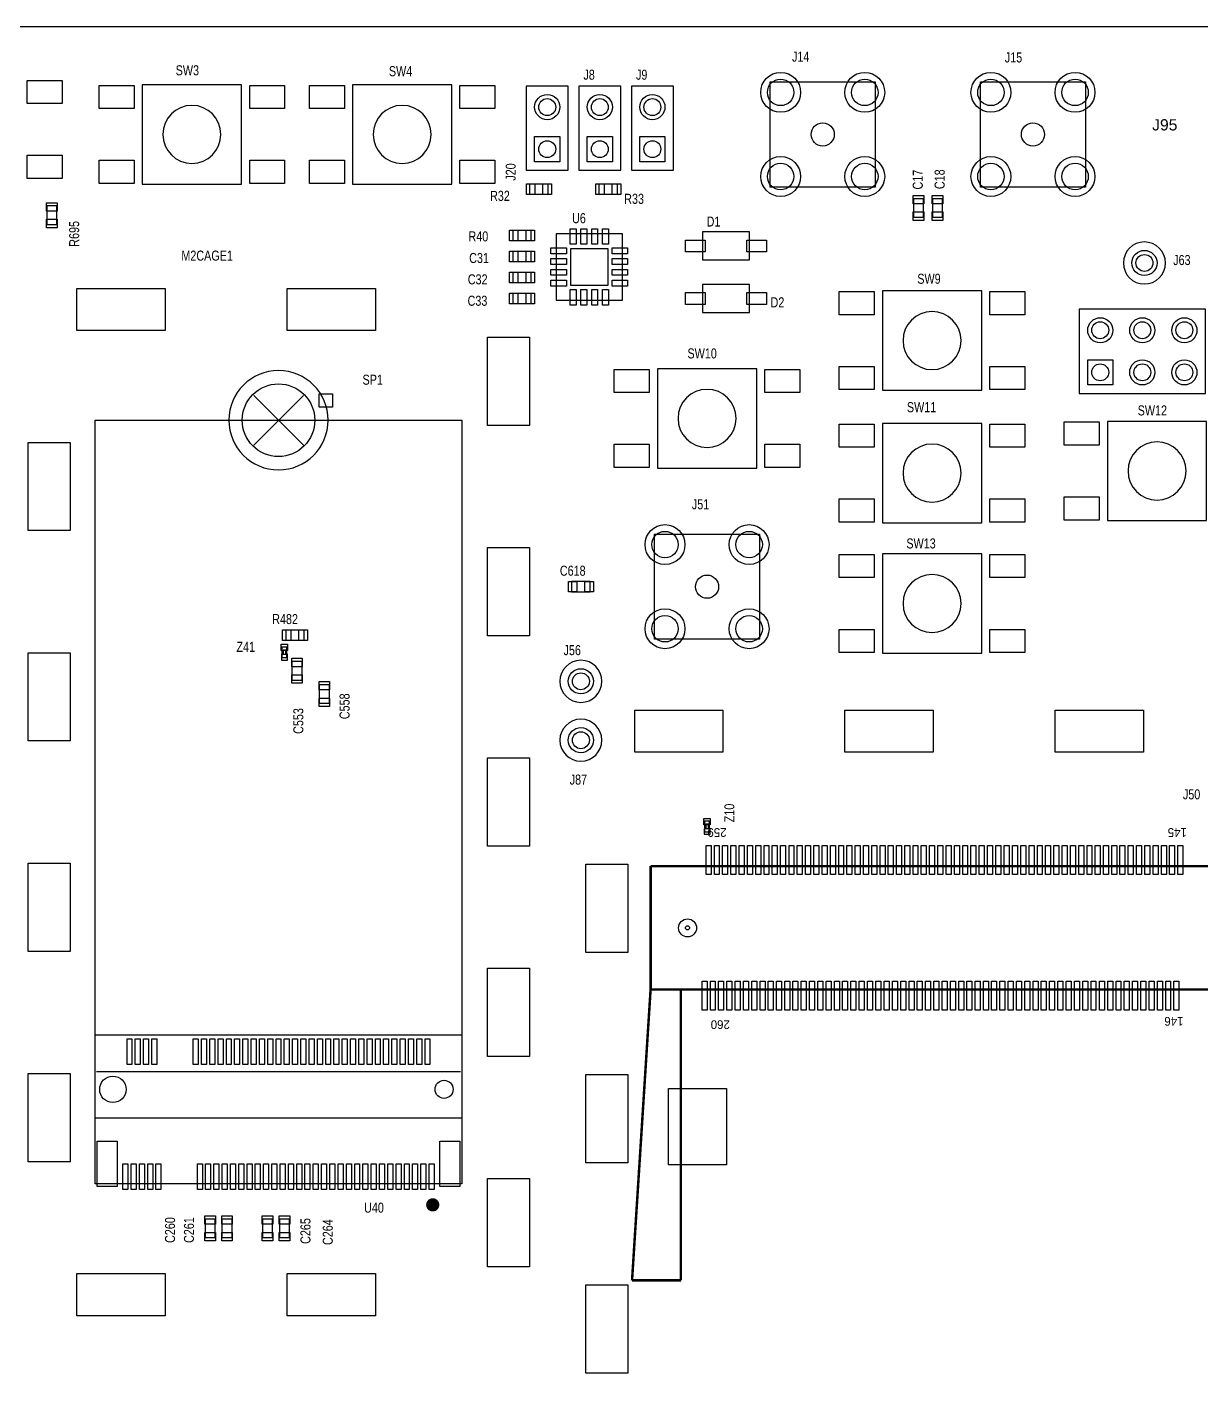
# Model space of a CAD drawing. Extents: x -13164 to 30582, y -10288 to 18382.
# Drawn here: x -8761 to -4573, y 9560 to 14363 of the extents above; entities that cross this region are included whole.
import ezdxf
from ezdxf.enums import TextEntityAlignment as Align

# ---------------------------------------------------------------- set-up
doc = ezdxf.new("R2010")
doc.units = 0
doc.layers.add('DF_ASSEMBLY_NOTES', color=2, linetype='CONTINUOUS')

# ---------------------------------------------------------------- blocks, each defined once
blk = doc.blocks.new('FIGURE_CIRCLE')
blk.add_circle((0, 0), 0.5)
blk = doc.blocks.new('FIGURE_SQUARE')
blk.add_lwpolyline([(-0.5, -0.5), (-0.5, 0.5), (0.5, 0.5), (0.5, -0.5)], close=True)

msp = doc.modelspace()

# ---------------------------------------------------------------- linework, layer by layer
at = {"layer": 'DF_ASSEMBLY_NOTES'}
for points in [[(-10724.7765, 14363.0372), (-10724.7765, -3353.4988), (1086.2415, -3353.4988), (1086.2415, 14363.0372), (-10724.7765, 14363.0372)], [(-8349.42, 13802.7692), (-7995.42, 13802.7692), (-7995.42, 14156.7692), (-8349.42, 14156.7692), (-8349.42, 13802.7692)], [(-7599.42, 13802.7692), (-7245.42, 13802.7692), (-7245.42, 14156.7692), (-7599.42, 14156.7692), (-7599.42, 13802.7692)], [(-6829.92, 13852.2692), (-6829.92, 14152.2692), (-6979.92, 14152.2692), (-6979.92, 13852.2692), (-6829.92, 13852.2692)], [(-6642.42, 13852.2692), (-6642.42, 14152.2692), (-6792.42, 14152.2692), (-6792.42, 13852.2692), (-6642.42, 13852.2692)], [(-6454.92, 13852.2692), (-6454.92, 14152.2692), (-6604.92, 14152.2692), (-6604.92, 13852.2692), (-6454.92, 13852.2692)], [(-6109.92, 13792.2692), (-6109.92, 14167.2692), (-5734.92, 14167.2692), (-5734.92, 13792.2692), (-6109.92, 13792.2692)], [(-4984.92, 14167.2692), (-4984.92, 13792.2692), (-5359.92, 13792.2692), (-5359.92, 14167.2692), (-4984.92, 14167.2692)], [(-6967.92, 13766.7692), (-6901.92, 13766.7692), (-6901.92, 13802.7692), (-6967.92, 13802.7692), (-6967.92, 13766.7692)], [(-6654.42, 13802.7692), (-6720.42, 13802.7692), (-6720.42, 13766.7692), (-6654.42, 13766.7692), (-6654.42, 13802.7692)], [(-5562.42, 13684.7357), (-5562.42, 13750.7357), (-5598.42, 13750.7357), (-5598.42, 13684.7357), (-5562.42, 13684.7357)], [(-5494.92, 13684.7357), (-5494.92, 13750.7357), (-5530.92, 13750.7357), (-5530.92, 13684.7357), (-5494.92, 13684.7357)], [(-8689.92, 13724.7692), (-8689.92, 13658.7692), (-8653.92, 13658.7692), (-8653.92, 13724.7692), (-8689.92, 13724.7692)], [(-7027.92, 13601.7692), (-6961.92, 13601.7692), (-6961.92, 13637.7692), (-7027.92, 13637.7692), (-7027.92, 13601.7692)], [(-6636.8685, 13389.2177), (-6636.8685, 13625.3207), (-6872.9715, 13625.3207), (-6872.9715, 13389.2177), (-6636.8685, 13389.2177)], [(-6183.273, 13632.4607), (-6351.567, 13632.4607), (-6351.567, 13532.0777), (-6183.273, 13532.0777), (-6183.273, 13632.4607)], [(-6961.92, 13562.7692), (-7027.92, 13562.7692), (-7027.92, 13526.7692), (-6961.92, 13526.7692), (-6961.92, 13562.7692)], [(-6961.92, 13487.7692), (-7027.92, 13487.7692), (-7027.92, 13451.7692), (-6961.92, 13451.7692), (-6961.92, 13487.7692)], [(-6961.92, 13412.7692), (-7027.92, 13412.7692), (-7027.92, 13376.7692), (-6961.92, 13376.7692), (-6961.92, 13412.7692)], [(-6183.273, 13444.9607), (-6351.567, 13444.9607), (-6351.567, 13344.5837), (-6183.273, 13344.5837), (-6183.273, 13444.9607)], [(-5709.42, 13067.7692), (-5355.42, 13067.7692), (-5355.42, 13421.7692), (-5709.42, 13421.7692), (-5709.42, 13067.7692)], [(-5007.4185, 13056.5012), (-4557.4185, 13056.5012), (-4557.4185, 13356.5012), (-5007.4185, 13356.5012), (-5007.4185, 13056.5012)], [(-6511.92, 12790.2692), (-6157.92, 12790.2692), (-6157.92, 13144.2692), (-6511.92, 13144.2692), (-6511.92, 12790.2692)], [(-7952.067, 12872.2022), (-7774.89, 13049.3672)], [(-7774.89, 12872.2022), (-7952.067, 13049.3672)], [(-8517.5085, 10462.7537), (-8517.5085, 12960.7967), (-7209.45, 12960.7967), (-7209.45, 10462.7537)], [(-5709.42, 12595.2692), (-5355.42, 12595.2692), (-5355.42, 12949.2692), (-5709.42, 12949.2692), (-5709.42, 12595.2692)], [(-4906.92, 12602.7692), (-4552.92, 12602.7692), (-4552.92, 12956.7692), (-4906.92, 12956.7692), (-4906.92, 12602.7692)], [(-6147.42, 12554.7692), (-6147.42, 12179.7692), (-6522.42, 12179.7692), (-6522.42, 12554.7692), (-6147.42, 12554.7692)], [(-5709.42, 12130.2692), (-5355.42, 12130.2692), (-5355.42, 12484.2692), (-5709.42, 12484.2692), (-5709.42, 12130.2692)], [(-6817.92, 12349.2692), (-6751.92, 12349.2692), (-6751.92, 12385.2692), (-6817.92, 12385.2692), (-6817.92, 12349.2692)], [(-7771.92, 12212.7692), (-7837.92, 12212.7692), (-7837.92, 12176.7692), (-7771.92, 12176.7692), (-7771.92, 12212.7692)], [(-7853.0565, 12105.8027), (-7831.7835, 12105.8027), (-7831.7835, 12126.4727), (-7837.695, 12126.4727), (-7837.695, 12141.2357), (-7847.145, 12141.2357), (-7847.145, 12126.4727), (-7853.0565, 12126.4727), (-7853.0565, 12105.8027)], [(-7851.42, 12152.0192), (-7851.42, 12114.5192), (-7833.42, 12114.5192), (-7833.42, 12152.0192), (-7851.42, 12152.0192)], [(-7851.42, 12140.0192), (-7851.42, 12126.5192), (-7833.42, 12126.5192), (-7833.42, 12140.0192), (-7851.42, 12140.0192)], [(-7815.42, 12100.2692), (-7815.42, 12034.2692), (-7779.42, 12034.2692), (-7779.42, 12100.2692), (-7815.42, 12100.2692)], [(-7681.92, 11951.7662), (-7681.92, 12017.7662), (-7717.92, 12017.7662), (-7717.92, 11951.7662), (-7681.92, 11951.7662)], [(-6343.92, 11531.0192), (-6343.92, 11493.5192), (-6325.92, 11493.5192), (-6325.92, 11531.0192), (-6343.92, 11531.0192)], [(-6345.5565, 11484.8027), (-6324.2835, 11484.8027), (-6324.2835, 11505.4727), (-6330.195, 11505.4727), (-6330.195, 11520.2357), (-6339.645, 11520.2357), (-6339.645, 11505.4727), (-6345.5565, 11505.4727), (-6345.5565, 11484.8027)], [(-6343.92, 11519.0192), (-6343.92, 11505.5192), (-6325.92, 11505.5192), (-6325.92, 11519.0192), (-6343.92, 11519.0192)], [(-7209.45, 10238.3387), (-8517.5085, 10238.3387), (-8517.5085, 10769.8517), (-7209.45, 10769.8517), (-7209.45, 10238.3387)], [(-7213.8735, 10636.9667), (-8513.085, 10636.9667)], [(-7209.45, 10471.6172), (-8517.5085, 10471.6172)], [(-8089.272, 10046.3027), (-8089.272, 10112.3027), (-8125.272, 10112.3027), (-8125.272, 10046.3027), (-8089.272, 10046.3027)], [(-8029.272, 10046.3027), (-8029.272, 10112.3027), (-8065.272, 10112.3027), (-8065.272, 10046.3027), (-8029.272, 10046.3027)], [(-7884.42, 10046.3027), (-7884.42, 10112.3027), (-7920.42, 10112.3027), (-7920.42, 10046.3027), (-7884.42, 10046.3027)], [(-7824.42, 10046.3027), (-7824.42, 10112.3027), (-7860.42, 10112.3027), (-7860.42, 10046.3027), (-7824.42, 10046.3027)]]:
    msp.add_lwpolyline(points, dxfattribs=at)
for points in [[(-8068.92, 13979.7702, 1), (-8275.9218, 13979.7702, 1), (-8068.92, 13979.7702)], [(-7318.92, 13979.7693, 1), (-7525.9218, 13979.7693, 1), (-7318.92, 13979.7693)], [(-4699.92, 13521.5012, 1), (-4849.92, 13521.5012, 1), (-4699.92, 13521.5012)], [(-5428.92, 13244.7701, 1), (-5635.924, 13244.7701, 1), (-5428.92, 13244.7701)], [(-7686.3151, 12960.7865, 1), (-8040.6483, 12960.7865, 1), (-7686.3151, 12960.7865)], [(-6231.42, 12967.2713, 1), (-6438.4224, 12967.2713, 1), (-6231.42, 12967.2713)], [(-5428.92, 12772.2704, 1), (-5635.9218, 12772.2704, 1), (-5428.92, 12772.2704)], [(-4626.42, 12779.7695, 1), (-4833.4216, 12779.7695, 1), (-4626.42, 12779.7695)], [(-5428.92, 12307.2689, 1), (-5635.9216, 12307.2689, 1), (-5428.92, 12307.2689)], [(-6709.9185, 12029.7692, 1), (-6859.9185, 12029.7692, 1), (-6709.9185, 12029.7692)], [(-6709.92, 11819.7692, 1), (-6859.92, 11819.7692, 1), (-6709.92, 11819.7692)]]:
    msp.add_lwpolyline(points, format="xyb", dxfattribs=at)
at = {"layer": 'DF_ASSEMBLY_NOTES', "const_width": 8.8635}
for points in [[(-2210.505, 11371.0157), (-6536.292, 11371.0157)], [(-6536.292, 11371.0157), (-6536.292, 10931.0492)], [(-6536.292, 10931.0492), (-6602.445, 9894.0407)], [(-6536.292, 10931.0492), (-2210.505, 10931.0492)], [(-6428.2215, 9894.0407), (-6428.2215, 10931.0492)], [(-6428.2215, 9894.0407), (-6602.445, 9894.0407)]]:
    msp.add_lwpolyline(points, dxfattribs=at)
at = {"layer": 'DF_ASSEMBLY_NOTES', "const_width": 23.622}
msp.add_lwpolyline([(-7301.4675, 10163.0979, 1), (-7325.0829, 10163.0979, 1), (-7301.4675, 10163.0979)], format="xyb", dxfattribs=at)

# ---------------------------------------------------------------- block references
at = {"layer": 'DF_ASSEMBLY_NOTES'}
for name, p, xscale, yscale in [('FIGURE_SQUARE', (-8697.42, 14131.2692), 124.6065, 82.677), ('FIGURE_CIRCLE', (-6072.42, 14129.7692), 142.323, 142.323), ('FIGURE_CIRCLE', (-6072.42, 14129.7692), 94.482, 94.482), ('FIGURE_CIRCLE', (-5772.42, 14129.7692), 142.323, 142.323), ('FIGURE_CIRCLE', (-5772.42, 14129.7692), 94.482, 94.482), ('FIGURE_CIRCLE', (-5322.42, 14129.7692), 142.323, 142.323), ('FIGURE_CIRCLE', (-5322.42, 14129.7692), 94.482, 94.482), ('FIGURE_CIRCLE', (-5022.42, 14129.7692), 142.323, 142.323), ('FIGURE_CIRCLE', (-5022.42, 14129.7692), 94.482, 94.482), ('FIGURE_SQUARE', (-8440.92, 14113.2692), 124.6065, 82.677), ('FIGURE_SQUARE', (-7903.92, 14113.2692), 124.6065, 82.677), ('FIGURE_SQUARE', (-7690.92, 14113.2692), 124.6065, 82.677), ('FIGURE_SQUARE', (-7153.92, 14113.2692), 124.6065, 82.677), ('FIGURE_CIRCLE', (-6904.92, 14077.2692), 89.7585, 89.7585), ('FIGURE_CIRCLE', (-6717.42, 14077.2692), 89.7585, 89.7585), ('FIGURE_CIRCLE', (-6529.92, 14077.2692), 89.7585, 89.7585), ('FIGURE_CIRCLE', (-6904.92, 14077.2692), 60.2415, 60.2415), ('FIGURE_CIRCLE', (-6717.42, 14077.2692), 60.2415, 60.2415), ('FIGURE_CIRCLE', (-6529.92, 14077.2692), 60.2415, 60.2415), ('FIGURE_CIRCLE', (-5922.42, 13979.7692), 82.677, 82.677), ('FIGURE_CIRCLE', (-5172.42, 13979.7692), 82.677, 82.677), ('FIGURE_SQUARE', (-6904.92, 13927.2692), 89.7585, 89.7585), ('FIGURE_CIRCLE', (-6904.92, 13927.2692), 60.2415, 60.2415), ('FIGURE_SQUARE', (-6717.42, 13927.2692), 89.7585, 89.7585), ('FIGURE_CIRCLE', (-6717.42, 13927.2692), 60.2415, 60.2415), ('FIGURE_SQUARE', (-6529.92, 13927.2692), 89.7585, 89.7585), ('FIGURE_CIRCLE', (-6529.92, 13927.2692), 60.2415, 60.2415), ('FIGURE_SQUARE', (-8697.42, 13864.2692), 124.6065, 82.677), ('FIGURE_SQUARE', (-8440.92, 13846.2692), 124.6065, 82.677), ('FIGURE_SQUARE', (-7903.92, 13846.2692), 124.6065, 82.677), ('FIGURE_SQUARE', (-7690.92, 13846.2692), 124.6065, 82.677), ('FIGURE_SQUARE', (-7153.92, 13846.2692), 124.6065, 82.677), ('FIGURE_CIRCLE', (-6072.42, 13829.7692), 142.323, 142.323), ('FIGURE_CIRCLE', (-5772.42, 13829.7692), 142.323, 142.323), ('FIGURE_CIRCLE', (-5322.42, 13829.7692), 142.323, 142.323), ('FIGURE_CIRCLE', (-5022.42, 13829.7692), 142.323, 142.323), ('FIGURE_CIRCLE', (-6072.42, 13829.7692), 94.482, 94.482), ('FIGURE_CIRCLE', (-5772.42, 13829.7692), 94.482, 94.482), ('FIGURE_CIRCLE', (-5322.42, 13829.7692), 94.482, 94.482), ('FIGURE_CIRCLE', (-5022.42, 13829.7692), 94.482, 94.482), ('FIGURE_SQUARE', (-6964.4535, 13784.7692), 30.1185, 37.8015), ('FIGURE_SQUARE', (-6905.3865, 13784.7692), 30.1185, 37.8015), ('FIGURE_SQUARE', (-6716.9535, 13784.7692), 30.1185, 37.8015), ('FIGURE_SQUARE', (-6657.8865, 13784.7692), 30.1185, 37.8015), ('FIGURE_SQUARE', (-5580.42, 13747.2692), 37.8015, 30.1185), ('FIGURE_SQUARE', (-5512.92, 13747.2692), 37.8015, 30.1185), ('FIGURE_SQUARE', (-8671.92, 13721.3027), 37.8015, 30.1185), ('FIGURE_SQUARE', (-5580.42, 13688.2022), 37.8015, 30.1185), ('FIGURE_SQUARE', (-5512.92, 13688.2022), 37.8015, 30.1185), ('FIGURE_SQUARE', (-8671.92, 13662.2357), 37.8015, 30.1185), ('FIGURE_SQUARE', (-6812.523, 13615.8722), 21.2535, 55.518), ('FIGURE_SQUARE', (-6774.1185, 13615.8722), 21.2535, 55.518), ('FIGURE_SQUARE', (-6735.7215, 13615.8722), 21.2535, 55.518), ('FIGURE_SQUARE', (-6697.317, 13615.8722), 21.2535, 55.518), ('FIGURE_SQUARE', (-7024.4535, 13619.7692), 30.1185, 37.8015), ('FIGURE_SQUARE', (-6965.3865, 13619.7692), 30.1185, 37.8015), ('FIGURE_SQUARE', (-6376.6665, 13582.2692), 70.275, 41.9235), ('FIGURE_SQUARE', (-6158.1735, 13582.2692), 70.275, 41.9235), ('FIGURE_SQUARE', (-7024.4535, 13544.7692), 30.1185, 37.8015), ('FIGURE_SQUARE', (-6965.3865, 13544.7692), 30.1185, 37.8015), ('FIGURE_SQUARE', (-6863.817, 13564.8722), 55.518, 21.2535), ('FIGURE_SQUARE', (-6754.92, 13507.2692), 132.2835, 132.2835), ('FIGURE_SQUARE', (-6646.023, 13564.8722), 55.518, 21.2535), ('FIGURE_CIRCLE', (-4774.9185, 13521.5012), 89.7585, 89.7585), ('FIGURE_CIRCLE', (-4774.9185, 13521.5012), 60.2415, 60.2415), ('FIGURE_SQUARE', (-6863.817, 13526.4677), 55.518, 21.2535), ('FIGURE_SQUARE', (-6863.817, 13488.0707), 55.518, 21.2535), ('FIGURE_SQUARE', (-6646.023, 13526.4677), 55.518, 21.2535), ('FIGURE_SQUARE', (-6646.023, 13488.0707), 55.518, 21.2535), ('FIGURE_SQUARE', (-7024.4535, 13469.7692), 30.1185, 37.8015), ('FIGURE_SQUARE', (-6965.3865, 13469.7692), 30.1185, 37.8015), ('FIGURE_SQUARE', (-6863.817, 13449.6662), 55.518, 21.2535), ('FIGURE_SQUARE', (-6646.023, 13449.6662), 55.518, 21.2535), ('FIGURE_SQUARE', (-8424.969, 13355.8757), 314.7585, 150), ('FIGURE_SQUARE', (-7674.969, 13355.8757), 314.7585, 150), ('FIGURE_SQUARE', (-7024.4535, 13394.7692), 30.1185, 37.8015), ('FIGURE_SQUARE', (-6965.3865, 13394.7692), 30.1185, 37.8015), ('FIGURE_SQUARE', (-6812.523, 13398.6662), 21.2535, 55.518), ('FIGURE_SQUARE', (-6774.1185, 13398.6662), 21.2535, 55.518), ('FIGURE_SQUARE', (-6735.7215, 13398.6662), 21.2535, 55.518), ('FIGURE_SQUARE', (-6697.317, 13398.6662), 21.2535, 55.518), ('FIGURE_SQUARE', (-6376.6665, 13394.7692), 70.275, 41.9235), ('FIGURE_SQUARE', (-6158.1735, 13394.7692), 70.275, 41.9235), ('FIGURE_SQUARE', (-5800.92, 13378.2692), 124.6065, 82.677), ('FIGURE_SQUARE', (-5263.92, 13378.2692), 124.6065, 82.677), ('FIGURE_CIRCLE', (-4932.4185, 13281.5012), 89.7585, 89.7585), ('FIGURE_CIRCLE', (-4932.4185, 13281.5012), 60.2415, 60.2415), ('FIGURE_CIRCLE', (-4782.4185, 13281.5012), 89.7585, 89.7585), ('FIGURE_CIRCLE', (-4782.4185, 13281.5012), 60.2415, 60.2415), ('FIGURE_CIRCLE', (-4632.4185, 13281.5012), 89.7585, 89.7585), ('FIGURE_CIRCLE', (-4632.4185, 13281.5012), 60.2415, 60.2415), ('FIGURE_SQUARE', (-7043.469, 13099.3757), 150, 314.7585), ('FIGURE_SQUARE', (-4932.4185, 13131.5012), 89.7585, 89.7585), ('FIGURE_CIRCLE', (-4932.4185, 13131.5012), 60.2415, 60.2415), ('FIGURE_CIRCLE', (-4782.4185, 13131.5012), 89.7585, 89.7585), ('FIGURE_CIRCLE', (-4782.4185, 13131.5012), 60.2415, 60.2415), ('FIGURE_CIRCLE', (-4632.4185, 13131.5012), 89.7585, 89.7585), ('FIGURE_CIRCLE', (-4632.4185, 13131.5012), 60.2415, 60.2415), ('FIGURE_SQUARE', (-6603.42, 13100.7692), 124.6065, 82.677), ('FIGURE_SQUARE', (-6066.42, 13100.7692), 124.6065, 82.677), ('FIGURE_SQUARE', (-5800.92, 13111.2692), 124.6065, 82.677), ('FIGURE_SQUARE', (-5263.92, 13111.2692), 124.6065, 82.677), ('FIGURE_CIRCLE', (-7863.4785, 12960.7847), 259.2465, 259.2465), ('FIGURE_CIRCLE', (-7863.4785, 12960.7847), 259.2465, 259.2465), ('FIGURE_SQUARE', (-7694.64, 13030.8482), 47.25, 47.25), ('FIGURE_SQUARE', (-5800.92, 12905.7692), 124.6065, 82.677), ('FIGURE_SQUARE', (-5263.92, 12905.7692), 124.6065, 82.677), ('FIGURE_SQUARE', (-4998.42, 12913.2692), 124.6065, 82.677), ('FIGURE_SQUARE', (-8681.469, 12724.3757), 150, 314.7585), ('FIGURE_SQUARE', (-6603.42, 12833.7692), 124.6065, 82.677), ('FIGURE_SQUARE', (-6066.42, 12833.7692), 124.6065, 82.677), ('FIGURE_SQUARE', (-4998.42, 12646.2692), 124.6065, 82.677), ('FIGURE_SQUARE', (-5800.92, 12638.7692), 124.6065, 82.677), ('FIGURE_SQUARE', (-5263.92, 12638.7692), 124.6065, 82.677), ('FIGURE_CIRCLE', (-6484.92, 12517.2692), 142.323, 142.323), ('FIGURE_CIRCLE', (-6184.92, 12517.2692), 142.323, 142.323), ('FIGURE_CIRCLE', (-6484.92, 12517.2692), 94.482, 94.482), ('FIGURE_CIRCLE', (-6184.92, 12517.2692), 94.482, 94.482), ('FIGURE_SQUARE', (-7043.469, 12349.3757), 150, 314.7585), ('FIGURE_SQUARE', (-5800.92, 12440.7692), 124.6065, 82.677), ('FIGURE_SQUARE', (-5263.92, 12440.7692), 124.6065, 82.677), ('FIGURE_CIRCLE', (-6334.92, 12367.2692), 82.677, 82.677), ('FIGURE_SQUARE', (-6814.4535, 12367.2692), 30.1185, 37.8015), ('FIGURE_SQUARE', (-6755.3865, 12367.2692), 30.1185, 37.8015), ('FIGURE_CIRCLE', (-6484.92, 12217.2692), 142.323, 142.323), ('FIGURE_CIRCLE', (-6484.92, 12217.2692), 94.482, 94.482), ('FIGURE_CIRCLE', (-6184.92, 12217.2692), 142.323, 142.323), ('FIGURE_CIRCLE', (-6184.92, 12217.2692), 94.482, 94.482), ('FIGURE_SQUARE', (-7834.4535, 12194.7692), 30.1185, 37.8015), ('FIGURE_SQUARE', (-7775.3865, 12194.7692), 30.1185, 37.8015), ('FIGURE_SQUARE', (-5800.92, 12173.7692), 124.6065, 82.677), ('FIGURE_SQUARE', (-5263.92, 12173.7692), 124.6065, 82.677), ('FIGURE_SQUARE', (-7842.42, 12150.5192), 22.4415, 22.4415), ('FIGURE_SQUARE', (-8681.469, 11974.3757), 150, 314.7585), ('FIGURE_SQUARE', (-7797.42, 12096.8027), 37.8015, 30.1185), ('FIGURE_CIRCLE', (-6784.92, 12029.7692), 89.7585, 89.7585), ('FIGURE_CIRCLE', (-6784.92, 12029.7692), 60.2415, 60.2415), ('FIGURE_SQUARE', (-7797.42, 12037.7357), 37.8015, 30.1185), ('FIGURE_SQUARE', (-7699.92, 12014.2997), 37.8015, 30.1185), ('FIGURE_SQUARE', (-7699.92, 11955.2327), 37.8015, 30.1185), ('FIGURE_SQUARE', (-6435.615, 11851.7597), 314.7585, 150), ('FIGURE_SQUARE', (-5685.615, 11851.7597), 314.7585, 150), ('FIGURE_SQUARE', (-4935.615, 11851.7597), 314.7585, 150), ('FIGURE_CIRCLE', (-6784.92, 11819.7692), 89.7585, 89.7585), ('FIGURE_CIRCLE', (-6784.92, 11819.7692), 60.2415, 60.2415), ('FIGURE_SQUARE', (-7043.469, 11599.3757), 150, 314.7585), ('FIGURE_SQUARE', (-6334.92, 11529.5192), 22.4415, 22.4415), ('FIGURE_SQUARE', (-6329.6115, 11392.8707), 17.7165, 103.353), ('FIGURE_SQUARE', (-6300.09, 11392.8707), 17.7165, 103.353), ('FIGURE_SQUARE', (-6270.5565, 11392.8707), 17.7165, 103.353), ('FIGURE_SQUARE', (-6241.035, 11392.8707), 17.7165, 103.353), ('FIGURE_SQUARE', (-6211.5015, 11392.8707), 17.7165, 103.353), ('FIGURE_SQUARE', (-6181.9785, 11392.8707), 17.7165, 103.353), ('FIGURE_SQUARE', (-6152.445, 11392.8707), 17.7165, 103.353), ('FIGURE_SQUARE', (-6122.9235, 11392.8707), 17.7165, 103.353), ('FIGURE_SQUARE', (-6093.39, 11392.8707), 17.7165, 103.353), ('FIGURE_SQUARE', (-6063.8685, 11392.8707), 17.7165, 103.353), ('FIGURE_SQUARE', (-6033.7515, 11392.8707), 17.7165, 103.353), ('FIGURE_SQUARE', (-6004.218, 11392.8707), 17.7165, 103.353), ('FIGURE_SQUARE', (-5974.695, 11392.8707), 17.7165, 103.353), ('FIGURE_SQUARE', (-5945.1615, 11392.8707), 17.7165, 103.353), ('FIGURE_SQUARE', (-5915.64, 11392.8707), 17.7165, 103.353), ('FIGURE_SQUARE', (-5886.1065, 11392.8707), 17.7165, 103.353), ('FIGURE_SQUARE', (-5856.585, 11392.8707), 17.7165, 103.353), ('FIGURE_SQUARE', (-5827.0515, 11392.8707), 17.7165, 103.353), ('FIGURE_SQUARE', (-5797.53, 11392.8707), 17.7165, 103.353), ('FIGURE_SQUARE', (-5767.9965, 11392.8707), 17.7165, 103.353), ('FIGURE_SQUARE', (-5738.475, 11392.8707), 17.7165, 103.353), ('FIGURE_SQUARE', (-5708.9415, 11392.8707), 17.7165, 103.353), ('FIGURE_SQUARE', (-5680.005, 11392.8707), 17.7165, 103.353), ('FIGURE_SQUARE', (-5650.4715, 11392.8707), 17.7165, 103.353), ('FIGURE_SQUARE', (-5620.95, 11392.8707), 17.7165, 103.353), ('FIGURE_SQUARE', (-5591.4165, 11392.8707), 17.7165, 103.353), ('FIGURE_SQUARE', (-5561.895, 11392.8707), 17.7165, 103.353), ('FIGURE_SQUARE', (-5532.3615, 11392.8707), 17.7165, 103.353), ('FIGURE_SQUARE', (-5502.84, 11392.8707), 17.7165, 103.353), ('FIGURE_SQUARE', (-5473.3065, 11392.8707), 17.7165, 103.353), ('FIGURE_SQUARE', (-5443.785, 11392.8707), 17.7165, 103.353), ('FIGURE_SQUARE', (-5414.2515, 11392.8707), 17.7165, 103.353), ('FIGURE_SQUARE', (-5384.7285, 11392.8707), 17.7165, 103.353), ('FIGURE_SQUARE', (-5355.195, 11392.8707), 17.7165, 103.353), ('FIGURE_SQUARE', (-5325.6735, 11392.8707), 17.7165, 103.353), ('FIGURE_SQUARE', (-5295.5565, 11392.8707), 17.7165, 103.353), ('FIGURE_SQUARE', (-5266.035, 11392.8707), 17.7165, 103.353), ('FIGURE_SQUARE', (-5236.5015, 11392.8707), 17.7165, 103.353), ('FIGURE_SQUARE', (-5206.9785, 11392.8707), 17.7165, 103.353), ('FIGURE_SQUARE', (-5177.445, 11392.8707), 17.7165, 103.353), ('FIGURE_SQUARE', (-5147.9235, 11392.8707), 17.7165, 103.353), ('FIGURE_SQUARE', (-5118.39, 11392.8707), 17.7165, 103.353), ('FIGURE_SQUARE', (-5088.8685, 11392.8707), 17.7165, 103.353), ('FIGURE_SQUARE', (-5059.335, 11392.8707), 17.7165, 103.353), ('FIGURE_SQUARE', (-5029.8135, 11392.8707), 17.7165, 103.353), ('FIGURE_SQUARE', (-5000.28, 11392.8707), 17.7165, 103.353), ('FIGURE_SQUARE', (-4970.7585, 11392.8707), 17.7165, 103.353), ('FIGURE_SQUARE', (-4941.225, 11392.8707), 17.7165, 103.353), ('FIGURE_SQUARE', (-4912.2885, 11392.8707), 17.7165, 103.353), ('FIGURE_SQUARE', (-4882.755, 11392.8707), 17.7165, 103.353), ('FIGURE_SQUARE', (-4853.2335, 11392.8707), 17.7165, 103.353), ('FIGURE_SQUARE', (-4823.7, 11392.8707), 17.7165, 103.353), ('FIGURE_SQUARE', (-4794.1785, 11392.8707), 17.7165, 103.353), ('FIGURE_SQUARE', (-4764.645, 11392.8707), 17.7165, 103.353), ('FIGURE_SQUARE', (-4735.1235, 11392.8707), 17.7165, 103.353), ('FIGURE_SQUARE', (-4705.59, 11392.8707), 17.7165, 103.353), ('FIGURE_SQUARE', (-4676.0685, 11392.8707), 17.7165, 103.353), ('FIGURE_SQUARE', (-4646.535, 11392.8707), 17.7165, 103.353), ('FIGURE_SQUARE', (-8681.469, 11224.3757), 150, 314.7585), ('FIGURE_SQUARE', (-6692.115, 11220.2597), 150, 314.7585), ('FIGURE_CIRCLE', (-6404.6115, 11150.7392), 64.3635, 64.3635), ('FIGURE_CIRCLE', (-6404.6115, 11150.7392), 14.7585, 14.7585), ('FIGURE_SQUARE', (-7043.469, 10849.3757), 150, 314.7585), ('FIGURE_SQUARE', (-6343.785, 10908.6077), 17.7165, 103.353), ('FIGURE_SQUARE', (-6314.2515, 10908.6077), 17.7165, 103.353), ('FIGURE_SQUARE', (-6284.7285, 10908.6077), 17.7165, 103.353), ('FIGURE_SQUARE', (-6255.195, 10908.6077), 17.7165, 103.353), ('FIGURE_SQUARE', (-6225.6735, 10908.6077), 17.7165, 103.353), ('FIGURE_SQUARE', (-6196.14, 10908.6077), 17.7165, 103.353), ('FIGURE_SQUARE', (-6166.6185, 10908.6077), 17.7165, 103.353), ('FIGURE_SQUARE', (-6137.085, 10908.6077), 17.7165, 103.353), ('FIGURE_SQUARE', (-6107.5635, 10908.6077), 17.7165, 103.353), ('FIGURE_SQUARE', (-6078.03, 10908.6077), 17.7165, 103.353), ('FIGURE_SQUARE', (-6049.0935, 10908.6077), 17.7165, 103.353), ('FIGURE_SQUARE', (-6019.578, 10908.6077), 17.7165, 103.353), ('FIGURE_SQUARE', (-5990.0385, 10908.6077), 17.7165, 103.353), ('FIGURE_SQUARE', (-5960.523, 10908.6077), 17.7165, 103.353), ('FIGURE_SQUARE', (-5930.9835, 10908.6077), 17.7165, 103.353), ('FIGURE_SQUARE', (-5901.468, 10908.6077), 17.7165, 103.353), ('FIGURE_SQUARE', (-5871.9285, 10908.6077), 17.7165, 103.353), ('FIGURE_SQUARE', (-5842.4115, 10908.6077), 17.7165, 103.353), ('FIGURE_SQUARE', (-5812.8735, 10908.6077), 17.7165, 103.353), ('FIGURE_SQUARE', (-5783.3565, 10908.6077), 17.7165, 103.353), ('FIGURE_SQUARE', (-5753.8185, 10908.6077), 17.7165, 103.353), ('FIGURE_SQUARE', (-5724.3015, 10908.6077), 17.7165, 103.353), ('FIGURE_SQUARE', (-5694.762, 10908.6077), 17.7165, 103.353), ('FIGURE_SQUARE', (-5664.645, 10908.6077), 17.7165, 103.353), ('FIGURE_SQUARE', (-5635.1235, 10908.6077), 17.7165, 103.353), ('FIGURE_SQUARE', (-5605.59, 10908.6077), 17.7165, 103.353), ('FIGURE_SQUARE', (-5576.0685, 10908.6077), 17.7165, 103.353), ('FIGURE_SQUARE', (-5546.535, 10908.6077), 17.7165, 103.353), ('FIGURE_SQUARE', (-5517.012, 10908.6077), 17.7165, 103.353), ('FIGURE_SQUARE', (-5487.4785, 10908.6077), 17.7165, 103.353), ('FIGURE_SQUARE', (-5457.957, 10908.6077), 17.7165, 103.353), ('FIGURE_SQUARE', (-5428.4235, 10908.6077), 17.7165, 103.353), ('FIGURE_SQUARE', (-5398.902, 10908.6077), 17.7165, 103.353), ('FIGURE_SQUARE', (-5369.3685, 10908.6077), 17.7165, 103.353), ('FIGURE_SQUARE', (-5339.847, 10908.6077), 17.7165, 103.353), ('FIGURE_SQUARE', (-5310.9165, 10908.6077), 17.7165, 103.353), ('FIGURE_SQUARE', (-5281.383, 10908.6077), 17.7165, 103.353), ('FIGURE_SQUARE', (-5251.8615, 10908.6077), 17.7165, 103.353), ('FIGURE_SQUARE', (-5222.328, 10908.6077), 17.7165, 103.353), ('FIGURE_SQUARE', (-5192.8065, 10908.6077), 17.7165, 103.353), ('FIGURE_SQUARE', (-5163.273, 10908.6077), 17.7165, 103.353), ('FIGURE_SQUARE', (-5133.7515, 10908.6077), 17.7165, 103.353), ('FIGURE_SQUARE', (-5104.218, 10908.6077), 17.7165, 103.353), ('FIGURE_SQUARE', (-5074.695, 10908.6077), 17.7165, 103.353), ('FIGURE_SQUARE', (-5045.1615, 10908.6077), 17.7165, 103.353), ('FIGURE_SQUARE', (-5015.64, 10908.6077), 17.7165, 103.353), ('FIGURE_SQUARE', (-4986.1065, 10908.6077), 17.7165, 103.353), ('FIGURE_SQUARE', (-4956.585, 10908.6077), 17.7165, 103.353), ('FIGURE_SQUARE', (-4926.468, 10908.6077), 17.7165, 103.353), ('FIGURE_SQUARE', (-4896.9285, 10908.6077), 17.7165, 103.353), ('FIGURE_SQUARE', (-4867.4115, 10908.6077), 17.7165, 103.353), ('FIGURE_SQUARE', (-4837.8735, 10908.6077), 17.7165, 103.353), ('FIGURE_SQUARE', (-4808.3565, 10908.6077), 17.7165, 103.353), ('FIGURE_SQUARE', (-4778.8185, 10908.6077), 17.7165, 103.353), ('FIGURE_SQUARE', (-4749.3015, 10908.6077), 17.7165, 103.353), ('FIGURE_SQUARE', (-4719.762, 10908.6077), 17.7165, 103.353), ('FIGURE_SQUARE', (-4690.2465, 10908.6077), 17.7165, 103.353), ('FIGURE_SQUARE', (-4660.707, 10908.6077), 17.7165, 103.353), ('FIGURE_SQUARE', (-8394.975, 10709.3087), 17.7165, 91.53), ('FIGURE_SQUARE', (-8365.4535, 10709.3087), 17.7165, 91.53), ('FIGURE_SQUARE', (-8335.92, 10709.3087), 17.7165, 91.53), ('FIGURE_SQUARE', (-8306.3985, 10709.3087), 17.7165, 91.53), ('FIGURE_SQUARE', (-8158.7535, 10709.3087), 17.7165, 91.53), ('FIGURE_SQUARE', (-8129.232, 10709.3087), 17.7165, 91.53), ('FIGURE_SQUARE', (-8099.6985, 10709.3087), 17.7165, 91.53), ('FIGURE_SQUARE', (-8070.177, 10709.3087), 17.7165, 91.53), ('FIGURE_SQUARE', (-8040.6435, 10709.3087), 17.7165, 91.53), ('FIGURE_SQUARE', (-8011.122, 10709.3087), 17.7165, 91.53), ('FIGURE_SQUARE', (-7981.5885, 10709.3087), 17.7165, 91.53), ('FIGURE_SQUARE', (-7952.067, 10709.3087), 17.7165, 91.53), ('FIGURE_SQUARE', (-7922.5335, 10709.3087), 17.7165, 91.53), ('FIGURE_SQUARE', (-7893, 10709.3087), 17.7165, 91.53), ('FIGURE_SQUARE', (-7863.4785, 10709.3087), 17.7165, 91.53), ('FIGURE_SQUARE', (-7833.957, 10709.3087), 17.7165, 91.53), ('FIGURE_SQUARE', (-7804.4235, 10709.3087), 17.7165, 91.53), ('FIGURE_SQUARE', (-7774.89, 10709.3087), 17.7165, 91.53), ('FIGURE_SQUARE', (-7745.3685, 10709.3087), 17.7165, 91.53), ('FIGURE_SQUARE', (-7715.835, 10709.3087), 17.7165, 91.53), ('FIGURE_SQUARE', (-7686.3135, 10709.3087), 17.7165, 91.53), ('FIGURE_SQUARE', (-7656.78, 10709.3087), 17.7165, 91.53), ('FIGURE_SQUARE', (-7627.2585, 10709.3087), 17.7165, 91.53), ('FIGURE_SQUARE', (-7597.725, 10709.3087), 17.7165, 91.53), ('FIGURE_SQUARE', (-7568.2035, 10709.3087), 17.7165, 91.53), ('FIGURE_SQUARE', (-7538.67, 10709.3087), 17.7165, 91.53), ('FIGURE_SQUARE', (-7509.1485, 10709.3087), 17.7165, 91.53), ('FIGURE_SQUARE', (-7479.615, 10709.3087), 17.7165, 91.53), ('FIGURE_SQUARE', (-7450.092, 10709.3087), 17.7165, 91.53), ('FIGURE_SQUARE', (-7420.5585, 10709.3087), 17.7165, 91.53), ('FIGURE_SQUARE', (-7391.037, 10709.3087), 17.7165, 91.53), ('FIGURE_SQUARE', (-7361.5035, 10709.3087), 17.7165, 91.53), ('FIGURE_SQUARE', (-7331.982, 10709.3087), 17.7165, 91.53), ('FIGURE_SQUARE', (-8681.469, 10474.3757), 150, 314.7585), ('FIGURE_CIRCLE', (-8454.03, 10574.9522), 94.482, 94.482), ('FIGURE_CIRCLE', (-8454.03, 10574.9522), 94.482, 94.482), ('FIGURE_SQUARE', (-6692.115, 10470.2597), 150, 314.7585), ('FIGURE_CIRCLE', (-7272.927, 10574.9522), 64.3635, 64.3635), ('FIGURE_CIRCLE', (-7272.927, 10574.9522), 64.3635, 64.3635), ('FIGURE_SQUARE', (-6369.1785, 10442.0777), 207.2835, 271.647), ('FIGURE_SQUARE', (-8474.6985, 10309.2107), 70.86, 162.408), ('FIGURE_SQUARE', (-7252.2585, 10309.2107), 70.86, 162.408), ('FIGURE_SQUARE', (-8409.732, 10263.4487), 17.7165, 91.53), ('FIGURE_SQUARE', (-8380.2105, 10263.4487), 17.7165, 91.53), ('FIGURE_SQUARE', (-8350.677, 10263.4487), 17.7165, 91.53), ('FIGURE_SQUARE', (-8321.1555, 10263.4487), 17.7165, 91.53), ('FIGURE_SQUARE', (-8291.622, 10263.4487), 17.7165, 91.53), ('FIGURE_SQUARE', (-8143.9965, 10263.4487), 17.7165, 91.53), ('FIGURE_SQUARE', (-8114.457, 10263.4487), 17.7165, 91.53), ('FIGURE_SQUARE', (-8084.9415, 10263.4487), 17.7165, 91.53), ('FIGURE_SQUARE', (-8055.402, 10263.4487), 17.7165, 91.53), ('FIGURE_SQUARE', (-8025.8865, 10263.4487), 17.7165, 91.53), ('FIGURE_SQUARE', (-7996.347, 10263.4487), 17.7165, 91.53), ('FIGURE_SQUARE', (-7966.8315, 10263.4487), 17.7165, 91.53), ('FIGURE_SQUARE', (-7937.292, 10263.4487), 17.7165, 91.53), ('FIGURE_SQUARE', (-7907.775, 10263.4487), 17.7165, 91.53), ('FIGURE_SQUARE', (-7878.237, 10263.4487), 17.7165, 91.53), ('FIGURE_SQUARE', (-7848.72, 10263.4487), 17.7165, 91.53), ('FIGURE_SQUARE', (-7819.182, 10263.4487), 17.7165, 91.53), ('FIGURE_SQUARE', (-7789.665, 10263.4487), 17.7165, 91.53), ('FIGURE_SQUARE', (-7760.1255, 10263.4487), 17.7165, 91.53), ('FIGURE_SQUARE', (-7730.61, 10263.4487), 17.7165, 91.53), ('FIGURE_SQUARE', (-7701.0705, 10263.4487), 17.7165, 91.53), ('FIGURE_SQUARE', (-7671.555, 10263.4487), 17.7165, 91.53), ('FIGURE_SQUARE', (-7642.0155, 10263.4487), 17.7165, 91.53), ('FIGURE_SQUARE', (-7612.5, 10263.4487), 17.7165, 91.53), ('FIGURE_SQUARE', (-7582.9605, 10263.4487), 17.7165, 91.53), ('FIGURE_SQUARE', (-7553.445, 10263.4487), 17.7165, 91.53), ('FIGURE_SQUARE', (-7523.9055, 10263.4487), 17.7165, 91.53), ('FIGURE_SQUARE', (-7494.39, 10263.4487), 17.7165, 91.53), ('FIGURE_SQUARE', (-7464.8565, 10263.4487), 17.7165, 91.53), ('FIGURE_SQUARE', (-7435.335, 10263.4487), 17.7165, 91.53), ('FIGURE_SQUARE', (-7405.8015, 10263.4487), 17.7165, 91.53), ('FIGURE_SQUARE', (-7376.28, 10263.4487), 17.7165, 91.53), ('FIGURE_SQUARE', (-7346.7465, 10263.4487), 17.7165, 91.53), ('FIGURE_SQUARE', (-7317.225, 10263.4487), 17.7165, 91.53), ('FIGURE_SQUARE', (-7043.469, 10099.3757), 150, 314.7585), ('FIGURE_SQUARE', (-8107.272, 10108.8362), 37.8015, 30.1185), ('FIGURE_SQUARE', (-8047.272, 10108.8362), 37.8015, 30.1185), ('FIGURE_SQUARE', (-7902.42, 10108.8362), 37.8015, 30.1185), ('FIGURE_SQUARE', (-7842.42, 10108.8362), 37.8015, 30.1185), ('FIGURE_SQUARE', (-8107.272, 10049.7692), 37.8015, 30.1185), ('FIGURE_SQUARE', (-8047.272, 10049.7692), 37.8015, 30.1185), ('FIGURE_SQUARE', (-7902.42, 10049.7692), 37.8015, 30.1185), ('FIGURE_SQUARE', (-7842.42, 10049.7692), 37.8015, 30.1185), ('FIGURE_SQUARE', (-8424.969, 9842.8757), 314.7585, 150), ('FIGURE_SQUARE', (-7674.969, 9842.8757), 314.7585, 150), ('FIGURE_SQUARE', (-6692.115, 9720.2597), 150, 314.7585)]:
    msp.add_blockref(name, p, dxfattribs=dict(at, xscale=xscale, yscale=yscale))

# ---------------------------------------------------------------- texts
for s, height, width, p in [('J14', 35.831, 0.802099, (-6031.92, 14239.2692)), ('J15', 35.831, 0.802099, (-5272.92, 14236.2692)), ('SW3', 35.831, 0.802099, (-8230.2765, 14190.5012)), ('SW4', 35.831, 0.802099, (-7469.7765, 14187.5012)), ('J8', 35.831, 0.802099, (-6775.92, 14174.7692)), ('J9', 35.831, 0.802099, (-6588.42, 14174.7692)), ('J95', 40.161, 1.039118, (-4747.2765, 13994.0012)), ('R32', 35.831, 0.802099, (-7108.92, 13742.7692)), ('R33', 35.831, 0.802099, (-6630.42, 13732.2692)), ('U6', 35.831, 0.802099, (-6816.42, 13663.2692)), ('D1', 35.831, 0.802099, (-6336.42, 13651.2692)), ('R40', 35.831, 0.802099, (-7185.84, 13598.3792)), ('M2CAGE1', 35.831, 0.802099, (-8209.92, 13529.7692)), ('C31', 35.831, 0.802099, (-7183.41, 13521.3092)), ('J63', 35.831, 0.802099, (-4672.2765, 13514.0012)), ('C32', 35.831, 0.802099, (-7188.285, 13445.0492)), ('SW9', 35.831, 0.802099, (-5585.0265, 13447.2512)), ('C33', 35.831, 0.802099, (-7189.095, 13368.7892)), ('D2', 35.831, 0.802099, (-6108.42, 13363.2692)), ('SW10', 35.831, 0.802099, (-6404.7765, 13181.0012)), ('SW11', 35.831, 0.802099, (-5622.0657, 12989.345)), ('SW12', 35.831, 0.802099, (-4799.0265, 12977.7512)), ('J51', 35.831, 0.802099, (-6389.0265, 12643.2512)), ('SW13', 35.831, 0.802099, (-5624.0025, 12503.4392)), ('C618', 35.831, 0.802099, (-6859.92, 12406.2692)), ('R482', 35.831, 0.802099, (-7885.92, 12233.7692)), ('Z41', 35.831, 0.802099, (-8013.42, 12134.7692)), ('J56', 35.831, 0.802099, (-6846.75, 12123.0842)), ('J87', 35.831, 0.802099, (-6824.7765, 11661.5012)), ('J50', 35.831, 0.802099, (-4637.6115, 11608.8287))]:
    msp.add_text(s, height=height, dxfattribs=dict(at, width=width)).set_placement(p)
for s, height, rotation, width, p in [('J20', 35.831, 90, 0.802099, (-7017.42, 13814.7692)), ('C17', 35.831, 90, 0.802099, (-5565.42, 13783.2692)), ('C18', 35.831, 90, 0.802099, (-5487.42, 13784.7692)), ('R695', 35.831, 90, 0.802099, (-8574.42, 13579.2692)), ('C558', 35.831, 90, 0.802099, (-7609.92, 11894.7692)), ('C553', 35.831, 90, 0.802099, (-7774.92, 11842.2692)), ('Z10', 35.831, 90, 0.802099, (-6237.42, 11527.2692)), ('259', 31.098, 180, 0.987234, (-6265.2285, 11506.2392)), ('145', 31.098, 180, 0.987234, (-4623.5085, 11506.2392)), ('260', 31.098, 180, 0.987234, (-6253.4235, 10821.2057)), ('146', 31.098, 180, 0.987234, (-4635.3135, 10833.0227)), ('C260', 35.831, 90, 0.802099, (-8232.42, 10027.2692)), ('C261', 35.831, 90, 0.802099, (-8164.92, 10027.2692)), ('C265', 35.831, 90, 0.802099, (-7749.42, 10023.8027)), ('C264', 35.831, 90, 0.802099, (-7669.92, 10019.7692))]:
    msp.add_text(s, height=height, rotation=rotation, dxfattribs=dict(at, width=width)).set_placement(p)
at = {"layer": 'DF_ASSEMBLY_NOTES', "width": 0.802099}
for s, p in [('SP1', (-7527.42, 13087.2692)), ('U40', (-7522.92, 10135.2692))]:
    msp.add_text(s, height=35.831, dxfattribs=at).set_placement(p, align=Align.CENTER)

doc.saveas('drawing.dxf')
